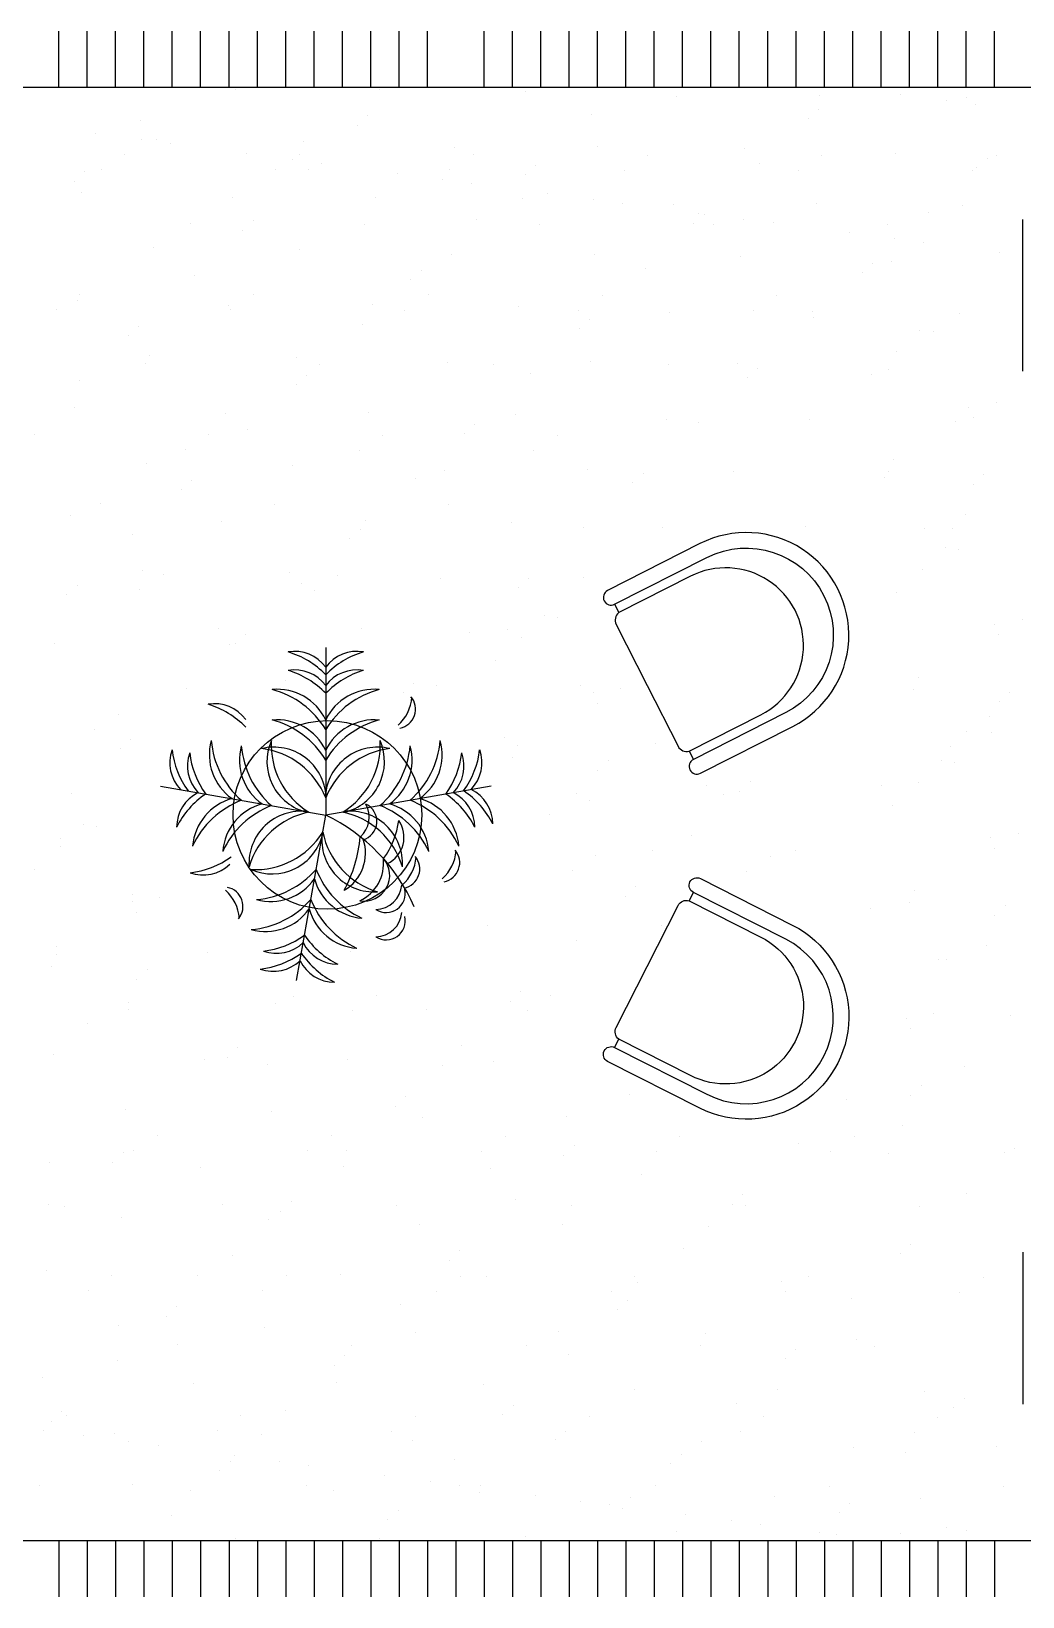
# Model space of a CAD drawing. Header units: inches. Extents: x 6.4 to 48.9, y 11.7 to 36.5.
# Drawn here: x 43.386 to 46.044, y 16.49 to 20.688 of the extents above; entities that cross this region are included whole.
import ezdxf

# ---------------------------------------------------------------- set-up
doc = ezdxf.new("R2010")
doc.units = ezdxf.units.IN
doc.header["$MEASUREMENT"] = 0
doc.layers.add('02', color=2, linetype='Continuous')
doc.layers.add('4', color=4, linetype='Continuous')

msp = doc.modelspace()

# ---------------------------------------------------------------- linework, layer by layer
at = {"layer": '02'}
for p, q in [((46.0437, 19.7766), (46.0437, 20.1838)), ((46.0437, 17.4139), (46.0437, 17.0067))]:
    msp.add_line(p, q, dxfattribs=at)
for points in [[(45.0368, 18.934), (45.1198, 18.7706, 0.354554), (45.1497, 18.7577), (45.161, 18.7354, 1), (45.1798, 18.6983), (45.4272, 18.8239, 1), (45.1784, 19.3141), (44.931, 19.1885, 1), (44.9498, 19.1514), (44.9611, 19.1291, 0.354554), (44.9539, 19.0974), (45.0368, 18.934)], [(44.9498, 19.1514), (45.1972, 19.277, -1), (45.4084, 18.861), (45.161, 18.7354)], [(45.1497, 18.7577), (45.342, 18.8554, 1), (45.1535, 19.2268), (44.9611, 19.1291)], [(45.0368, 18.1804), (45.1198, 18.3438, -0.354554), (45.1497, 18.3566), (45.161, 18.3789, -1), (45.1798, 18.416), (45.4272, 18.2905, -1), (45.1784, 17.8002), (44.931, 17.9258, -1), (44.9498, 17.963), (44.9611, 17.9852, -0.354554), (44.9539, 18.017), (45.0368, 18.1804)], [(44.9498, 17.963), (45.1972, 17.8374, 1), (45.4084, 18.2533), (45.161, 18.3789)], [(45.1497, 18.3566), (45.342, 18.259, -1), (45.1535, 17.8876), (44.9611, 17.9852)]]:
    msp.add_lwpolyline(points, format="xyb", dxfattribs=at)
msp.add_circle((44.1799, 18.5866), 0.2529, dxfattribs=at)
at = {"layer": '4'}
for p, q in [((43.4601, 20.5381), (43.4601, 20.6881)), ((43.5361, 20.5381), (43.5361, 20.6881)), ((43.6121, 20.5381), (43.6121, 20.6881)), ((43.6881, 20.5381), (43.6881, 20.6881)), ((43.7641, 20.5381), (43.7641, 20.6881)), ((43.8401, 20.5381), (43.8401, 20.6881)), ((43.9161, 20.5381), (43.9161, 20.6881)), ((43.9921, 20.5381), (43.9921, 20.6881)), ((44.0681, 20.5381), (44.0681, 20.6881)), ((44.1441, 20.5381), (44.1441, 20.6881)), ((44.2201, 20.5381), (44.2201, 20.6881)), ((44.2961, 20.5381), (44.2961, 20.6881)), ((44.3721, 20.5381), (44.3721, 20.6881)), ((44.4481, 20.5381), (44.4481, 20.6881)), ((44.6001, 20.5381), (44.6001, 20.6881)), ((44.6761, 20.5381), (44.6761, 20.6881)), ((44.7521, 20.5381), (44.7521, 20.6881)), ((44.8281, 20.5381), (44.8281, 20.6881)), ((44.9041, 20.5381), (44.9041, 20.6881)), ((44.9801, 20.5381), (44.9801, 20.6881)), ((45.0561, 20.5381), (45.0561, 20.6881)), ((45.1321, 20.5381), (45.1321, 20.6881)), ((45.2081, 20.5381), (45.2081, 20.6881)), ((45.2841, 20.5381), (45.2841, 20.6881)), ((45.3601, 20.5381), (45.3601, 20.6881)), ((45.4361, 20.5381), (45.4361, 20.6881)), ((45.5121, 20.5381), (45.5121, 20.6881)), ((45.5881, 20.5381), (45.5881, 20.6881)), ((45.6641, 20.5381), (45.6641, 20.6881)), ((45.7401, 20.5381), (45.7401, 20.6881)), ((45.8161, 20.5381), (45.8161, 20.6881)), ((45.8921, 20.5381), (45.8921, 20.6881)), ((45.9681, 20.5381), (45.9681, 20.6881)), ((43.9348, 20.5309), (43.9348, 20.5309)), ((44.3185, 20.5327), (44.3185, 20.5327)), ((44.7111, 20.5277), (44.7111, 20.5277)), ((45.1163, 20.5131), (45.1163, 20.5131)), ((45.5, 20.515), (45.5, 20.515)), ((45.7165, 20.5176), (45.7165, 20.5176)), ((45.8384, 20.5015), (45.8384, 20.5015)), ((45.8926, 20.51), (45.8926, 20.51)), ((45.9165, 20.4912), (45.9165, 20.4912)), ((43.6789, 20.4478), (43.6789, 20.4478)), ((44.288, 20.4611), (44.288, 20.4611)), ((44.8882, 20.4663), (44.8882, 20.4663)), ((45.4696, 20.4542), (45.4696, 20.4542)), ((45.4973, 20.4795), (45.4973, 20.4795)), ((43.5593, 20.4132), (43.5593, 20.4132)), ((44.2604, 20.4358), (44.2604, 20.4358)), ((43.6813, 20.3971), (43.6813, 20.3971)), ((43.723, 20.3971), (43.723, 20.3971)), ((43.7594, 20.3869), (43.7594, 20.3869)), ((43.9631, 20.36), (43.9631, 20.36)), ((44.1157, 20.3921), (44.1157, 20.3921)), ((44.5208, 20.3775), (44.5208, 20.3775)), ((44.9045, 20.3793), (44.9045, 20.3793)), ((45.2972, 20.3743), (45.2972, 20.3743)), ((43.5736, 20.318), (43.5736, 20.318)), ((43.6369, 20.3583), (43.6369, 20.3583)), ((44.0851, 20.344), (44.0851, 20.344)), ((44.104, 20.3574), (44.104, 20.3574)), ((44.1631, 20.3337), (44.1631, 20.3337)), ((44.5711, 20.3566), (44.5711, 20.3566)), ((44.7389, 20.3295), (44.7389, 20.3295)), ((45.0382, 20.3557), (45.0382, 20.3557)), ((45.3391, 20.3346), (45.3391, 20.3346)), ((45.5054, 20.3549), (45.5054, 20.3549)), ((45.7023, 20.3597), (45.7023, 20.3597)), ((45.9206, 20.3225), (45.9206, 20.3225)), ((45.9482, 20.3479), (45.9482, 20.3479)), ((45.9725, 20.354), (45.9725, 20.354)), ((43.502, 20.2857), (43.502, 20.2857)), ((43.5296, 20.311), (43.5296, 20.311)), ((44.0408, 20.3171), (44.0408, 20.3171)), ((44.1299, 20.3162), (44.1299, 20.3162)), ((44.3669, 20.3069), (44.3669, 20.3069)), ((44.4888, 20.2908), (44.4888, 20.2908)), ((44.5079, 20.3163), (44.5079, 20.3163)), ((44.5669, 20.2806), (44.5669, 20.2806)), ((44.7113, 20.3041), (44.7113, 20.3041)), ((44.975, 20.3154), (44.975, 20.3154)), ((45.4421, 20.3146), (45.4421, 20.3146)), ((45.9092, 20.3137), (45.9092, 20.3137)), ((43.5202, 20.2565), (43.5202, 20.2565)), ((43.9253, 20.2419), (43.9253, 20.2419)), ((44.309, 20.2437), (44.309, 20.2437)), ((44.7017, 20.2387), (44.7017, 20.2387)), ((44.7706, 20.2537), (44.7706, 20.2537)), ((44.8926, 20.2377), (44.8926, 20.2377)), ((44.9707, 20.2274), (44.9707, 20.2274)), ((45.1068, 20.2241), (45.1068, 20.2241)), ((45.1744, 20.2006), (45.1744, 20.2006)), ((45.1898, 20.1978), (45.1898, 20.1978)), ((45.4905, 20.2259), (45.4905, 20.2259)), ((45.7901, 20.203), (45.7901, 20.203)), ((45.8832, 20.2209), (45.8832, 20.2209)), ((43.813, 20.1721), (43.813, 20.1721)), ((43.9529, 20.154), (43.9529, 20.154)), ((43.9806, 20.1794), (43.9806, 20.1794)), ((44.2802, 20.1712), (44.2802, 20.1712)), ((44.5808, 20.1845), (44.5808, 20.1845)), ((44.7473, 20.1704), (44.7473, 20.1704)), ((45.1622, 20.1725), (45.1622, 20.1725)), ((45.2144, 20.1695), (45.2144, 20.1695)), ((45.2964, 20.1845), (45.2964, 20.1845)), ((45.3744, 20.1742), (45.3744, 20.1742)), ((45.6815, 20.1687), (45.6815, 20.1687)), ((43.7136, 20.1081), (43.7136, 20.1081)), ((45.5782, 20.1474), (45.5782, 20.1474)), ((45.7001, 20.1314), (45.7001, 20.1314)), ((45.7782, 20.1211), (45.7782, 20.1211)), ((44.1062, 20.1031), (44.1062, 20.1031)), ((44.5114, 20.0885), (44.5114, 20.0885)), ((44.8951, 20.0903), (44.8951, 20.0903)), ((45.2877, 20.0853), (45.2877, 20.0853)), ((45.6408, 20.0661), (45.6408, 20.0661)), ((45.6928, 20.0707), (45.6928, 20.0707)), ((45.9819, 20.0943), (45.9819, 20.0943)), ((43.8224, 20.0345), (43.8224, 20.0345)), ((44.4315, 20.0477), (44.4315, 20.0477)), ((45.0317, 20.0529), (45.0317, 20.0529)), ((45.6131, 20.0408), (45.6131, 20.0408)), ((43.5157, 19.9827), (43.5157, 19.9827)), ((44.4038, 20.0224), (44.4038, 20.0224)), ((43.4525, 19.9424), (43.4525, 19.9424)), ((43.5108, 19.9674), (43.5108, 19.9674)), ((43.9159, 19.9528), (43.9159, 19.9528)), ((43.9196, 19.9415), (43.9196, 19.9415)), ((43.9829, 19.9818), (43.9829, 19.9818)), ((44.2996, 19.9547), (44.2996, 19.9547)), ((44.3867, 19.9407), (44.3867, 19.9407)), ((44.45, 19.981), (44.45, 19.981)), ((44.6922, 19.9497), (44.6922, 19.9497)), ((44.9171, 19.9801), (44.9171, 19.9801)), ((45.3842, 19.9793), (45.3842, 19.9793)), ((44.2733, 19.9028), (44.2733, 19.9028)), ((44.8538, 19.9398), (44.8538, 19.9398)), ((44.8824, 19.9161), (44.8824, 19.9161)), ((45.0974, 19.9351), (45.0974, 19.9351)), ((45.321, 19.939), (45.321, 19.939)), ((45.4811, 19.9369), (45.4811, 19.9369)), ((45.4826, 19.9212), (45.4826, 19.9212)), ((45.8737, 19.9319), (45.8737, 19.9319)), ((43.6455, 19.8723), (43.6455, 19.8723)), ((43.6731, 19.8977), (43.6731, 19.8977)), ((44.8547, 19.8907), (44.8547, 19.8907)), ((45.7682, 19.8866), (45.7682, 19.8866)), ((45.8042, 19.883), (45.8042, 19.883)), ((43.7041, 19.8191), (43.7041, 19.8191)), ((45.7062, 19.8286), (45.7062, 19.8286)), ((43.6919, 19.7964), (43.6919, 19.7964)), ((44.0968, 19.814), (44.0968, 19.814)), ((44.159, 19.7956), (44.159, 19.7956)), ((44.5019, 19.7995), (44.5019, 19.7995)), ((44.6261, 19.7948), (44.6261, 19.7948)), ((44.8856, 19.8013), (44.8856, 19.8013)), ((45.0933, 19.7939), (45.0933, 19.7939)), ((45.2783, 19.7963), (45.2783, 19.7963)), ((45.3333, 19.7844), (45.3333, 19.7844)), ((45.6834, 19.7817), (45.6834, 19.7817)), ((43.515, 19.7527), (43.515, 19.7527)), ((44.0964, 19.7407), (44.0964, 19.7407)), ((44.124, 19.766), (44.124, 19.766)), ((44.7243, 19.7712), (44.7243, 19.7712)), ((45.3057, 19.7591), (45.3057, 19.7591)), ((45.6377, 19.7671), (45.6377, 19.7671)), ((45.974, 19.6928), (45.974, 19.6928)), ((43.5013, 19.6784), (43.5013, 19.6784)), ((43.9064, 19.6638), (43.9064, 19.6638)), ((44.2901, 19.6657), (44.2901, 19.6657)), ((44.6828, 19.6607), (44.6828, 19.6607)), ((45.4716, 19.6479), (45.4716, 19.6479)), ((45.8996, 19.6802), (45.8996, 19.6802)), ((45.9108, 19.6525), (45.9108, 19.6525)), ((43.3946, 19.6071), (43.3946, 19.6071)), ((43.8617, 19.6062), (43.8617, 19.6062)), ((43.9659, 19.6211), (43.9659, 19.6211)), ((44.3288, 19.6054), (44.3288, 19.6054)), ((44.5473, 19.609), (44.5473, 19.609)), ((44.575, 19.6344), (44.575, 19.6344)), ((44.796, 19.6045), (44.796, 19.6045)), ((45.0879, 19.6461), (45.0879, 19.6461)), ((45.1752, 19.6395), (45.1752, 19.6395)), ((45.8643, 19.6429), (45.8643, 19.6429)), ((43.7985, 19.5659), (43.7985, 19.5659)), ((44.2656, 19.5651), (44.2656, 19.5651)), ((44.7327, 19.5642), (44.7327, 19.5642)), ((43.6947, 19.53), (43.6947, 19.53)), ((44.0873, 19.525), (44.0873, 19.525)), ((45.6968, 19.5396), (45.6968, 19.5396)), ((43.8166, 19.4843), (43.8166, 19.4843)), ((44.4168, 19.4894), (44.4168, 19.4894)), ((44.4925, 19.5104), (44.4925, 19.5104)), ((44.8762, 19.5123), (44.8762, 19.5123)), ((45.0259, 19.5027), (45.0259, 19.5027)), ((45.2688, 19.5073), (45.2688, 19.5073)), ((45.6739, 19.4927), (45.6739, 19.4927)), ((45.683, 19.5074), (45.683, 19.5074)), ((45.9393, 19.4986), (45.9393, 19.4986)), ((43.7889, 19.459), (43.7889, 19.459)), ((44.9982, 19.4774), (44.9982, 19.4774)), ((45.9117, 19.4733), (45.9117, 19.4733)), ((43.5707, 19.4208), (43.5707, 19.4208)), ((44.0379, 19.42), (44.0379, 19.42)), ((44.505, 19.4191), (44.505, 19.4191)), ((43.4919, 19.3894), (43.4919, 19.3894)), ((43.897, 19.3748), (43.897, 19.3748)), ((44.2675, 19.3526), (44.2675, 19.3526)), ((44.2807, 19.3766), (44.2807, 19.3766)), ((44.6733, 19.3716), (44.6733, 19.3716)), ((44.8677, 19.3578), (44.8677, 19.3578)), ((45.0785, 19.357), (45.0785, 19.357)), ((45.4622, 19.3589), (45.4622, 19.3589)), ((45.7812, 19.3537), (45.7812, 19.3537)), ((45.8548, 19.3539), (45.8548, 19.3539)), ((45.8901, 19.3912), (45.8901, 19.3912)), ((43.6584, 19.3394), (43.6584, 19.3394)), ((44.2399, 19.3273), (44.2399, 19.3273)), ((45.8369, 19.3034), (45.8369, 19.3034)), ((45.8728, 19.2997), (45.8728, 19.2997)), ((43.6852, 19.241), (43.6852, 19.241)), ((43.7406, 19.2306), (43.7406, 19.2306)), ((44.0779, 19.236), (44.0779, 19.236)), ((44.2077, 19.2297), (44.2077, 19.2297)), ((45.7749, 19.2453), (45.7749, 19.2453)), ((43.5091, 19.2026), (43.5091, 19.2026)), ((43.6773, 19.1903), (43.6773, 19.1903)), ((44.1094, 19.2077), (44.1094, 19.2077)), ((44.1444, 19.1894), (44.1444, 19.1894)), ((44.483, 19.2214), (44.483, 19.2214)), ((44.6908, 19.1957), (44.6908, 19.1957)), ((44.7184, 19.221), (44.7184, 19.221)), ((44.8667, 19.2232), (44.8667, 19.2232)), ((43.4815, 19.1772), (43.4815, 19.1772)), ((45.7064, 19.1838), (45.7064, 19.1838)), ((44.7611, 19.1204), (44.7611, 19.1204)), ((44.7971, 19.1168), (44.7971, 19.1168)), ((46.0427, 19.1095), (46.0427, 19.1095)), ((43.8875, 19.0858), (43.8875, 19.0858)), ((43.9601, 19.0709), (43.9601, 19.0709)), ((44.2713, 19.0876), (44.2713, 19.0876)), ((44.5603, 19.0761), (44.5603, 19.0761)), ((44.6639, 19.0826), (44.6639, 19.0826)), ((44.6991, 19.0623), (44.6991, 19.0623)), ((45.9683, 19.0969), (45.9683, 19.0969)), ((45.9794, 19.0692), (45.9794, 19.0692)), ((43.4496, 19.0452), (43.4496, 19.0452)), ((43.9167, 19.0444), (43.9167, 19.0444)), ((43.9324, 19.0456), (43.9324, 19.0456)), ((44.1754, 19.036), (44.1754, 18.586)), ((44.6306, 19.0008), (44.6306, 19.0008)), ((44.0684, 18.947), (44.0684, 18.947)), ((44.411, 18.9393), (44.411, 18.9393)), ((44.8573, 18.9342), (44.8573, 18.9342)), ((45.7654, 18.9563), (45.7654, 18.9563)), ((43.8019, 18.926), (43.8019, 18.926)), ((44.3833, 18.9139), (44.3833, 18.9139)), ((44.4736, 18.9324), (44.4736, 18.9324)), ((44.8925, 18.9139), (44.8925, 18.9139)), ((44.9669, 18.9265), (44.9669, 18.9265)), ((45.7517, 18.9241), (45.7517, 18.9241)), ((46.008, 18.9153), (46.008, 18.9153)), ((43.6194, 18.855), (43.6194, 18.855)), ((44.9037, 18.8862), (44.9037, 18.8862)), ((45.955, 18.8507), (45.955, 18.8507)), ((45.9804, 18.89), (45.9804, 18.89)), ((43.5562, 18.8147), (43.5562, 18.8147)), ((45.8918, 18.8104), (45.8918, 18.8104)), ((45.9588, 18.8079), (45.9588, 18.8079)), ((43.6526, 18.7892), (43.6526, 18.7892)), ((44.6544, 18.7936), (44.6544, 18.7936)), ((44.6897, 18.7733), (44.6897, 18.7733)), ((45.0596, 18.779), (45.0596, 18.779)), ((45.8499, 18.7704), (45.8499, 18.7704)), ((43.625, 18.7639), (43.625, 18.7639)), ((44.6759, 18.7411), (44.6759, 18.7411)), ((44.9323, 18.7324), (44.9323, 18.7324)), ((45.8254, 18.7316), (45.8254, 18.7316)), ((45.8614, 18.7279), (45.8614, 18.7279)), ((44.9046, 18.707), (44.9046, 18.707)), ((43.4945, 18.6443), (43.4945, 18.6443)), ((43.7322, 18.6642), (44.1754, 18.586)), ((44.6186, 18.6642), (44.1754, 18.586)), ((44.8478, 18.6452), (44.8478, 18.6452)), ((45.1969, 18.6662), (45.1969, 18.6662)), ((45.2405, 18.6402), (45.2405, 18.6402)), ((45.2852, 18.6506), (45.2852, 18.6506)), ((45.3128, 18.676), (45.3128, 18.676)), ((45.6641, 18.6654), (45.6641, 18.6654)), ((45.7634, 18.6735), (45.7634, 18.6735)), ((44.883, 18.6249), (44.883, 18.6249)), ((45.6949, 18.612), (45.6949, 18.612)), ((43.5252, 18.56), (43.5252, 18.56)), ((43.5611, 18.5564), (43.5611, 18.5564)), ((44.0973, 18.1429), (44.1754, 18.586)), ((44.7741, 18.5874), (44.7741, 18.5874)), ((43.4635, 18.5223), (43.4635, 18.5223)), ((45.1547, 18.531), (45.1547, 18.531)), ((45.9568, 18.5251), (45.9568, 18.5251)), ((46.0312, 18.5377), (46.0312, 18.5377)), ((43.4631, 18.5019), (43.4631, 18.5019)), ((44.8996, 18.4768), (44.8996, 18.4768)), ((45.0501, 18.49), (45.0501, 18.49)), ((45.3668, 18.476), (45.3668, 18.476)), ((45.4338, 18.4918), (45.4338, 18.4918)), ((45.968, 18.4974), (45.968, 18.4974)), ((43.3947, 18.4404), (43.3947, 18.4404)), ((44.8364, 18.4365), (44.8364, 18.4365)), ((45.3035, 18.4357), (45.3035, 18.4357)), ((45.0054, 18.3942), (45.0054, 18.3942)), ((43.6565, 18.3536), (43.6565, 18.3536)), ((43.6569, 18.3739), (43.6569, 18.3739)), ((43.7309, 18.3661), (43.7309, 18.3661)), ((44.9777, 18.3689), (44.9777, 18.3689)), ((45.231, 18.3512), (45.231, 18.3512)), ((45.7403, 18.3523), (45.7403, 18.3523)), ((45.754, 18.3845), (45.754, 18.3845)), ((43.6677, 18.3258), (43.6677, 18.3258)), ((45.6361, 18.3366), (45.6361, 18.3366)), ((45.9689, 18.3182), (45.9689, 18.3182)), ((45.9966, 18.3435), (45.9966, 18.3435)), ((44.6087, 18.2914), (44.6087, 18.2914)), ((45.0758, 18.2906), (45.0758, 18.2906)), ((43.4541, 18.2333), (43.4541, 18.2333)), ((44.2429, 18.2205), (44.2429, 18.2205)), ((44.8472, 18.2493), (44.8472, 18.2493)), ((45.9474, 18.2361), (45.9474, 18.2361)), ((43.44, 18.1807), (43.44, 18.1807)), ((43.4537, 18.2129), (43.4537, 18.2129)), ((43.8592, 18.2187), (43.8592, 18.2187)), ((45.817, 18.1978), (45.817, 18.1978)), ((45.8384, 18.1986), (45.8384, 18.1986)), ((43.6686, 18.1466), (43.6686, 18.1466)), ((43.6963, 18.172), (43.6963, 18.172)), ((44.0889, 18.0993), (44.0889, 18.0993)), ((44.3114, 18.102), (44.3114, 18.102)), ((44.6979, 18.1125), (44.6979, 18.1125)), ((44.7785, 18.1012), (44.7785, 18.1012)), ((43.6471, 18.0645), (43.6471, 18.0645)), ((43.6474, 18.0849), (43.6474, 18.0849)), ((44.0401, 18.0799), (44.0401, 18.0799)), ((44.2481, 18.0617), (44.2481, 18.0617)), ((44.4452, 18.0653), (44.4452, 18.0653)), ((44.6703, 18.0872), (44.6703, 18.0872)), ((44.7152, 18.0609), (44.7152, 18.0609)), ((45.8058, 18.0542), (45.8058, 18.0542)), ((43.5381, 18.0271), (43.5381, 18.0271)), ((45.7314, 18.0417), (45.7314, 18.0417)), ((45.7426, 18.0139), (45.7426, 18.0139)), ((46.0104, 18.0494), (46.0104, 18.0494)), ((44.5398, 17.9676), (44.5398, 17.9676)), ((43.4446, 17.9443), (43.4446, 17.9443)), ((43.8497, 17.9297), (43.8497, 17.9297)), ((43.9119, 17.9371), (43.9119, 17.9371)), ((43.9396, 17.9624), (43.9396, 17.9624)), ((44.2335, 17.9315), (44.2335, 17.9315)), ((44.6261, 17.9265), (44.6261, 17.9265)), ((44.0204, 17.9167), (44.0204, 17.9167)), ((44.4875, 17.9158), (44.4875, 17.9158)), ((44.9547, 17.915), (44.9547, 17.915)), ((45.8889, 17.9133), (45.8889, 17.9133)), ((45.7712, 17.8601), (45.7712, 17.8601)), ((44.3628, 17.8055), (44.3628, 17.8055)), ((44.3905, 17.8308), (44.3905, 17.8308)), ((44.9907, 17.836), (44.9907, 17.836)), ((45.5721, 17.8239), (45.5721, 17.8239)), ((45.7435, 17.8348), (45.7435, 17.8348)), ((43.638, 17.7959), (43.638, 17.7959)), ((44.0306, 17.7909), (44.0306, 17.7909)), ((44.4358, 17.7763), (44.4358, 17.7763)), ((44.8195, 17.7781), (44.8195, 17.7781)), ((43.7231, 17.7273), (43.7231, 17.7273)), ((44.1902, 17.7264), (44.1902, 17.7264)), ((44.6574, 17.7256), (44.6574, 17.7256)), ((45.1245, 17.7247), (45.1245, 17.7247)), ((45.5916, 17.7239), (45.5916, 17.7239)), ((45.722, 17.7527), (45.722, 17.7527)), ((43.6321, 17.6807), (43.6321, 17.6807)), ((43.6599, 17.687), (43.6599, 17.687)), ((44.127, 17.6861), (44.127, 17.6861)), ((44.2323, 17.6859), (44.2323, 17.6859)), ((44.5941, 17.6853), (44.5941, 17.6853)), ((44.8138, 17.6738), (44.8138, 17.6738)), ((44.8414, 17.6991), (44.8414, 17.6991)), ((45.0612, 17.6844), (45.0612, 17.6844)), ((45.4416, 17.7043), (45.4416, 17.7043)), ((45.5283, 17.6836), (45.5283, 17.6836)), ((45.6847, 17.6786), (45.6847, 17.6786)), ((45.9955, 17.6827), (45.9955, 17.6827)), ((46.023, 17.6922), (46.023, 17.6922)), ((43.4352, 17.6553), (43.4352, 17.6553)), ((43.6045, 17.6554), (43.6045, 17.6554)), ((43.8403, 17.6407), (43.8403, 17.6407)), ((44.224, 17.6425), (44.224, 17.6425)), ((44.6166, 17.6375), (44.6166, 17.6375)), ((45.0218, 17.6229), (45.0218, 17.6229)), ((44.083, 17.5491), (44.083, 17.5491)), ((44.6833, 17.5542), (44.6833, 17.5542)), ((45.2923, 17.5675), (45.2923, 17.5675)), ((45.8925, 17.5727), (45.8925, 17.5727)), ((43.4321, 17.5419), (43.4321, 17.5419)), ((43.474, 17.5358), (43.474, 17.5358)), ((43.6285, 17.5069), (43.6285, 17.5069)), ((43.8993, 17.5411), (43.8993, 17.5411)), ((44.0554, 17.5237), (44.0554, 17.5237)), ((44.3664, 17.5402), (44.3664, 17.5402)), ((44.8335, 17.5394), (44.8335, 17.5394)), ((45.2647, 17.5422), (45.2647, 17.5422)), ((45.3006, 17.5385), (45.3006, 17.5385)), ((45.7678, 17.5377), (45.7678, 17.5377)), ((44.0212, 17.5019), (44.0212, 17.5019)), ((44.4263, 17.4873), (44.4263, 17.4873)), ((44.81, 17.4891), (44.81, 17.4891)), ((45.2027, 17.4841), (45.2027, 17.4841)), ((45.1342, 17.4226), (45.1342, 17.4226)), ((45.7432, 17.4358), (45.7432, 17.4358)), ((43.9249, 17.4042), (43.9249, 17.4042)), ((44.5063, 17.3921), (44.5063, 17.3921)), ((44.534, 17.4174), (44.534, 17.4174)), ((45.7156, 17.4105), (45.7156, 17.4105)), ((43.4257, 17.3662), (43.4257, 17.3662)), ((43.602, 17.3517), (43.602, 17.3517)), ((43.8308, 17.3516), (43.8308, 17.3516)), ((44.0691, 17.3508), (44.0691, 17.3508)), ((44.2146, 17.3535), (44.2146, 17.3535)), ((44.5362, 17.35), (44.5362, 17.35)), ((44.6072, 17.3485), (44.6072, 17.3485)), ((45.0033, 17.3491), (45.0033, 17.3491)), ((45.4705, 17.3483), (45.4705, 17.3483)), ((45.9376, 17.3474), (45.9376, 17.3474)), ((43.5387, 17.3114), (43.5387, 17.3114)), ((44.0058, 17.3105), (44.0058, 17.3105)), ((44.473, 17.3097), (44.473, 17.3097)), ((44.9401, 17.3088), (44.9401, 17.3088)), ((45.0123, 17.3339), (45.0123, 17.3339)), ((45.396, 17.3357), (45.396, 17.3357)), ((45.4072, 17.308), (45.4072, 17.308)), ((45.8743, 17.3071), (45.8743, 17.3071)), ((43.7756, 17.2674), (43.7756, 17.2674)), ((44.3758, 17.2725), (44.3758, 17.2725)), ((44.9572, 17.2604), (44.9572, 17.2604)), ((44.9849, 17.2858), (44.9849, 17.2858)), ((45.5851, 17.2909), (45.5851, 17.2909)), ((43.6191, 17.2178), (43.6191, 17.2178)), ((43.7479, 17.242), (43.7479, 17.242)), ((44.0117, 17.2128), (44.0117, 17.2128)), ((44.4169, 17.1982), (44.4169, 17.1982)), ((44.8006, 17.2001), (44.8006, 17.2001)), ((45.1932, 17.1951), (45.1932, 17.1951)), ((45.5983, 17.1805), (45.5983, 17.1805)), ((43.7781, 17.1654), (43.7781, 17.1654)), ((44.2265, 17.1357), (44.2265, 17.1357)), ((44.2452, 17.1646), (44.2452, 17.1646)), ((44.7124, 17.1637), (44.7124, 17.1637)), ((44.8267, 17.1409), (44.8267, 17.1409)), ((45.1795, 17.1629), (45.1795, 17.1629)), ((45.4082, 17.1288), (45.4082, 17.1288)), ((45.4358, 17.1541), (45.4358, 17.1541)), ((45.6466, 17.162), (45.6466, 17.162)), ((43.6175, 17.1224), (43.6175, 17.1224)), ((44.1989, 17.1104), (44.1989, 17.1104)), ((43.4163, 17.0772), (43.4163, 17.0772)), ((43.8214, 17.0626), (43.8214, 17.0626)), ((44.2051, 17.0644), (44.2051, 17.0644)), ((44.5977, 17.0594), (44.5977, 17.0594)), ((45.0029, 17.0448), (45.0029, 17.0448)), ((45.3866, 17.0467), (45.3866, 17.0467)), ((44.6774, 17.0041), (44.6774, 17.0041)), ((45.2777, 17.0092), (45.2777, 17.0092)), ((45.7792, 17.0417), (45.7792, 17.0417)), ((45.8867, 17.0225), (45.8867, 17.0225)), ((43.4405, 16.9603), (43.4405, 16.9603)), ((43.4682, 16.9856), (43.4682, 16.9856)), ((43.4808, 16.976), (43.4808, 16.976)), ((43.9479, 16.9752), (43.9479, 16.9752)), ((44.0684, 16.9908), (44.0684, 16.9908)), ((44.4151, 16.9743), (44.4151, 16.9743)), ((44.6498, 16.9787), (44.6498, 16.9787)), ((44.8822, 16.9735), (44.8822, 16.9735)), ((45.3493, 16.9726), (45.3493, 16.9726)), ((45.8164, 16.9718), (45.8164, 16.9718)), ((45.8591, 16.9971), (45.8591, 16.9971)), ((43.4176, 16.9357), (43.4176, 16.9357)), ((43.526, 16.9222), (43.526, 16.9222)), ((43.6096, 16.9288), (43.6096, 16.9288)), ((43.8847, 16.9349), (43.8847, 16.9349)), ((44.0023, 16.9238), (44.0023, 16.9238)), ((44.3518, 16.9341), (44.3518, 16.9341)), ((44.8189, 16.9332), (44.8189, 16.9332)), ((45.2861, 16.9324), (45.2861, 16.9324)), ((45.7532, 16.9315), (45.7532, 16.9315)), ((43.6479, 16.9062), (43.6479, 16.9062)), ((43.726, 16.8959), (43.726, 16.8959)), ((44.4074, 16.9092), (44.4074, 16.9092)), ((44.7911, 16.9111), (44.7911, 16.9111)), ((45.1838, 16.906), (45.1838, 16.906)), ((45.5889, 16.8915), (45.5889, 16.8915)), ((45.7286, 16.8776), (45.7286, 16.8776)), ((45.9726, 16.8933), (45.9726, 16.8933)), ((43.9191, 16.854), (43.9191, 16.854)), ((43.9297, 16.8691), (43.9297, 16.8691)), ((44.0517, 16.853), (44.0517, 16.853)), ((44.1297, 16.8428), (44.1297, 16.8428)), ((44.5193, 16.8591), (44.5193, 16.8591)), ((45.1007, 16.8471), (45.1007, 16.8471)), ((45.1284, 16.8724), (45.1284, 16.8724)), ((43.8914, 16.8286), (43.8914, 16.8286)), ((44.3335, 16.8159), (44.3335, 16.8159)), ((44.4554, 16.7999), (44.4554, 16.7999)), ((43.4068, 16.7882), (43.4068, 16.7882)), ((43.657, 16.7898), (43.657, 16.7898)), ((43.8119, 16.7736), (43.8119, 16.7736)), ((44.1241, 16.789), (44.1241, 16.789)), ((44.1957, 16.7754), (44.1957, 16.7754)), ((44.5335, 16.7896), (44.5335, 16.7896)), ((44.5883, 16.7704), (44.5883, 16.7704)), ((44.5912, 16.7881), (44.5912, 16.7881)), ((44.7372, 16.7628), (44.7372, 16.7628)), ((44.9934, 16.7558), (44.9934, 16.7558)), ((45.0583, 16.7873), (45.0583, 16.7873)), ((45.3771, 16.7577), (45.3771, 16.7577)), ((45.5255, 16.7864), (45.5255, 16.7864)), ((45.7698, 16.7527), (45.7698, 16.7527)), ((45.9926, 16.7856), (45.9926, 16.7856)), ((43.7609, 16.7091), (43.7609, 16.7091)), ((44.37, 16.7223), (44.37, 16.7223)), ((44.8592, 16.7467), (44.8592, 16.7467)), ((44.9373, 16.7364), (44.9373, 16.7364)), ((44.9702, 16.7275), (44.9702, 16.7275)), ((45.141, 16.7096), (45.141, 16.7096)), ((45.5516, 16.7154), (45.5516, 16.7154)), ((45.5793, 16.7408), (45.5793, 16.7408)), ((44.3423, 16.697), (44.3423, 16.697)), ((45.263, 16.6936), (45.263, 16.6936)), ((45.341, 16.6833), (45.341, 16.6833)), ((45.8384, 16.6767), (45.8384, 16.6767)), ((45.8926, 16.6683), (45.8926, 16.6683)), ((43.4601, 16.6402), (43.4601, 16.4902)), ((43.5361, 16.6402), (43.5361, 16.4902)), ((43.6121, 16.6402), (43.6121, 16.4902)), ((43.6881, 16.6402), (43.6881, 16.4902)), ((43.7641, 16.6402), (43.7641, 16.4902)), ((43.8401, 16.6402), (43.8401, 16.4902)), ((43.9161, 16.6402), (43.9161, 16.4902)), ((43.9348, 16.6474), (43.9348, 16.6474)), ((43.9921, 16.6402), (43.9921, 16.4902)), ((44.0681, 16.6402), (44.0681, 16.4902)), ((44.1441, 16.6402), (44.1441, 16.4902)), ((44.2201, 16.6402), (44.2201, 16.4902)), ((44.2961, 16.6402), (44.2961, 16.4902)), ((44.3185, 16.6455), (44.3185, 16.6455)), ((44.3721, 16.6402), (44.3721, 16.4902)), ((44.4481, 16.6402), (44.4481, 16.4902)), ((44.5241, 16.6402), (44.5241, 16.4902)), ((44.6001, 16.6402), (44.6001, 16.4902)), ((44.6761, 16.6402), (44.6761, 16.4902)), ((44.7111, 16.6505), (44.7111, 16.6505)), ((44.7521, 16.6402), (44.7521, 16.4902)), ((44.8281, 16.6402), (44.8281, 16.4902)), ((44.9041, 16.6402), (44.9041, 16.4902)), ((44.9801, 16.6402), (44.9801, 16.4902)), ((45.0561, 16.6402), (45.0561, 16.4902)), ((45.1163, 16.6651), (45.1163, 16.6651)), ((45.1321, 16.6402), (45.1321, 16.4902)), ((45.2081, 16.6402), (45.2081, 16.4902)), ((45.2841, 16.6402), (45.2841, 16.4902)), ((45.3601, 16.6402), (45.3601, 16.4902)), ((45.4361, 16.6402), (45.4361, 16.4902)), ((45.5, 16.6633), (45.5, 16.6633)), ((45.5121, 16.6402), (45.5121, 16.4902)), ((45.5448, 16.6565), (45.5448, 16.6565)), ((45.5881, 16.6402), (45.5881, 16.4902)), ((45.6641, 16.6402), (45.6641, 16.4902)), ((45.6667, 16.6404), (45.6667, 16.6404)), ((45.7165, 16.6607), (45.7165, 16.6607)), ((45.7401, 16.6402), (45.7401, 16.4902)), ((45.8161, 16.6402), (45.8161, 16.4902)), ((45.8921, 16.6402), (45.8921, 16.4902)), ((45.9681, 16.6402), (45.9681, 16.4902))]:
    msp.add_line(p, q, dxfattribs=at)
msp.add_lwpolyline([(40.1116, 20.5381), (48.1939, 20.5381), (48.1939, 16.6402), (40.1116, 16.6402)], close=True, dxfattribs=at)
for centre, radius, start, end in [((44.0917, 18.9213), 0.1039, 36.29, 99.6243), ((44.0074, 18.7997), 0.2338, 44.0763, 73.3794), ((44.2591, 18.9213), 0.1039, 80.3757, 143.71), ((44.3434, 18.7997), 0.2338, 106.6206, 135.9237), ((44.0917, 18.8718), 0.1039, 36.29, 99.6243), ((44.2591, 18.8718), 0.1039, 80.3757, 143.71), ((44.0074, 18.7501), 0.2338, 44.0763, 73.3794), ((44.3434, 18.7501), 0.2338, 106.6206, 135.9237), ((44.0453, 18.7798), 0.1439, 25.2489, 95.3937), ((43.9695, 18.69), 0.2412, 31.3712, 75.0366), ((44.3055, 18.7798), 0.1439, 84.6063, 154.7511), ((44.3813, 18.69), 0.2412, 104.9634, 148.6288), ((44.2942, 18.9112), 0.1126, 311.7894, 355.382), ((44.3643, 18.8702), 0.0518, 281.2525, 40.258), ((43.8773, 18.7809), 0.1039, 36.29, 99.6243), ((43.7931, 18.6592), 0.2338, 44.0763, 73.3794), ((44.0453, 18.6979), 0.1439, 25.2489, 95.3937), ((43.9695, 18.6082), 0.2412, 31.3712, 75.0366), ((44.3055, 18.6979), 0.1439, 84.6063, 154.7511), ((44.3813, 18.6082), 0.2412, 104.9634, 148.6288), ((44.0072, 18.7478), 0.1439, 164.6063, 234.7511), ((44.1087, 18.8069), 0.2412, 184.9634, 228.6288), ((44.0878, 18.7336), 0.1439, 164.6063, 234.7511), ((44.1894, 18.7926), 0.2412, 184.9634, 228.6288), ((44.0365, 18.6281), 0.1402, 3.4259, 103.6346), ((44.1581, 18.7302), 0.1402, 156.3654, 256.5741), ((44.2414, 18.7746), 0.2122, 176.8122, 238.3335), ((44.3143, 18.6281), 0.1402, 76.3654, 176.5741), ((44.1094, 18.7746), 0.2122, 301.6665, 3.1878), ((44.1927, 18.7302), 0.1402, 283.4259, 23.6346), ((44.1614, 18.7926), 0.2412, 311.3712, 355.0366), ((44.263, 18.7336), 0.1439, 305.2489, 15.3937), ((44.2421, 18.8069), 0.2412, 311.3712, 355.0366), ((44.3436, 18.7478), 0.1439, 305.2489, 15.3937), ((43.8613, 18.7264), 0.1039, 160.3757, 223.71), ((43.9957, 18.7883), 0.2338, 186.6206, 215.9237), ((43.9086, 18.7181), 0.1039, 160.3757, 223.71), ((44.0429, 18.7799), 0.2338, 186.6206, 215.9237), ((43.9782, 18.5538), 0.2122, 21.6665, 83.1878), ((44.3726, 18.5538), 0.2122, 96.8122, 158.3335), ((44.3079, 18.7799), 0.2338, 324.0763, 353.3794), ((44.4422, 18.7181), 0.1039, 316.29, 19.6243), ((44.3558, 18.7884), 0.2338, 324.0763, 353.3794), ((44.4902, 18.7266), 0.1039, 316.29, 19.6243), ((43.8795, 18.5532), 0.1039, 116.29, 179.6243), ((43.9846, 18.4491), 0.2338, 124.0763, 153.3794), ((44.3662, 18.4491), 0.2338, 26.6206, 55.9237), ((44.4713, 18.5532), 0.1039, 0.3757, 63.71), ((44.4142, 18.4576), 0.2338, 26.6206, 55.9237), ((44.5193, 18.5617), 0.1039, 0.3757, 63.71), ((43.962, 18.4915), 0.1439, 105.2489, 175.3937), ((44.0372, 18.4013), 0.2412, 111.3712, 155.0366), ((44.0426, 18.4773), 0.1439, 105.2489, 175.3937), ((44.1178, 18.3871), 0.2412, 111.3712, 155.0366), ((44.2218, 18.5807), 0.0702, 311.3306, 29.5602), ((44.262, 18.5692), 0.0507, 284.8721, 65.7742), ((44.233, 18.3871), 0.2412, 24.9634, 68.6288), ((44.3082, 18.4773), 0.1439, 4.6063, 74.7511), ((44.3136, 18.4013), 0.2412, 24.9634, 68.6288), ((44.3888, 18.4915), 0.1439, 4.6063, 74.7511), ((44.1098, 18.4565), 0.1402, 83.4259, 183.6346), ((44.173, 18.3863), 0.2122, 101.6665, 163.1878), ((43.9663, 18.1472), 0.4861, 23.3415, 64.5228), ((44.1778, 18.3863), 0.2122, 16.8122, 78.3335), ((44.241, 18.4565), 0.1402, 356.3654, 96.5741), ((44.148, 18.6013), 0.225, 324.1058, 352.4241), ((44.307, 18.5268), 0.0782, 295.5966, 35.0135), ((43.9868, 18.6521), 0.2122, 266.8122, 328.3335), ((44.0313, 18.5687), 0.1402, 246.3654, 346.5741), ((44.3049, 18.5205), 0.1402, 173.4259, 273.6346), ((44.3752, 18.5836), 0.2122, 191.6665, 253.1878), ((43.8897, 18.5638), 0.3801, 331.861, 354.5993), ((44.1655, 18.4848), 0.1166, 300.6328, 18.5523), ((43.7847, 18.6639), 0.2338, 276.6206, 305.9237), ((44.3055, 18.4825), 0.1126, 311.7894, 355.382), ((44.3756, 18.4415), 0.0518, 281.2525, 40.258), ((44.4127, 18.4994), 0.1126, 311.7894, 355.382), ((44.4828, 18.4584), 0.0518, 281.2525, 40.258), ((43.8465, 18.5295), 0.1039, 250.3757, 313.71), ((43.9688, 18.6), 0.2412, 274.9634, 318.6288), ((44.3743, 18.5285), 0.2412, 201.3712, 245.0366), ((44.2181, 18.4576), 0.1125, 295.903, 6.2464), ((44.278, 18.4245), 0.0689, 261.0237, 41.1256), ((43.9018, 18.3416), 0.0518, 319.742, 78.7475), ((44.0278, 18.4984), 0.1439, 254.6063, 324.7511), ((44.2841, 18.4532), 0.1439, 195.2489, 265.3937), ((44.3079, 18.4051), 0.072, 271.346, 354.8155), ((44.3375, 18.3761), 0.0513, 237.1467, 12.9423), ((43.8317, 18.3007), 0.1126, 4.618, 48.2106), ((43.9546, 18.5194), 0.2412, 274.9634, 318.6288), ((44.3601, 18.4479), 0.2412, 201.3712, 245.0366), ((44.0136, 18.4178), 0.1439, 254.6063, 324.7511), ((44.2699, 18.3726), 0.1439, 195.2489, 265.3937), ((44.3079, 18.3317), 0.072, 271.346, 354.8155), ((44.3375, 18.3028), 0.0513, 237.1467, 12.9423), ((43.9815, 18.4536), 0.2338, 276.6206, 305.9237), ((44.3123, 18.3952), 0.2338, 214.0763, 243.3794), ((44.0433, 18.3192), 0.1039, 250.3757, 313.71), ((44.2082, 18.2901), 0.1039, 206.29, 269.6243), ((43.973, 18.4053), 0.2338, 276.6206, 305.9237), ((44.0348, 18.2709), 0.1039, 250.3757, 313.71), ((44.1997, 18.2418), 0.1039, 206.29, 269.6243), ((44.3038, 18.3469), 0.2338, 214.0763, 243.3794)]:
    msp.add_arc(centre, radius, start, end, dxfattribs=at)

doc.saveas('drawing.dxf')
